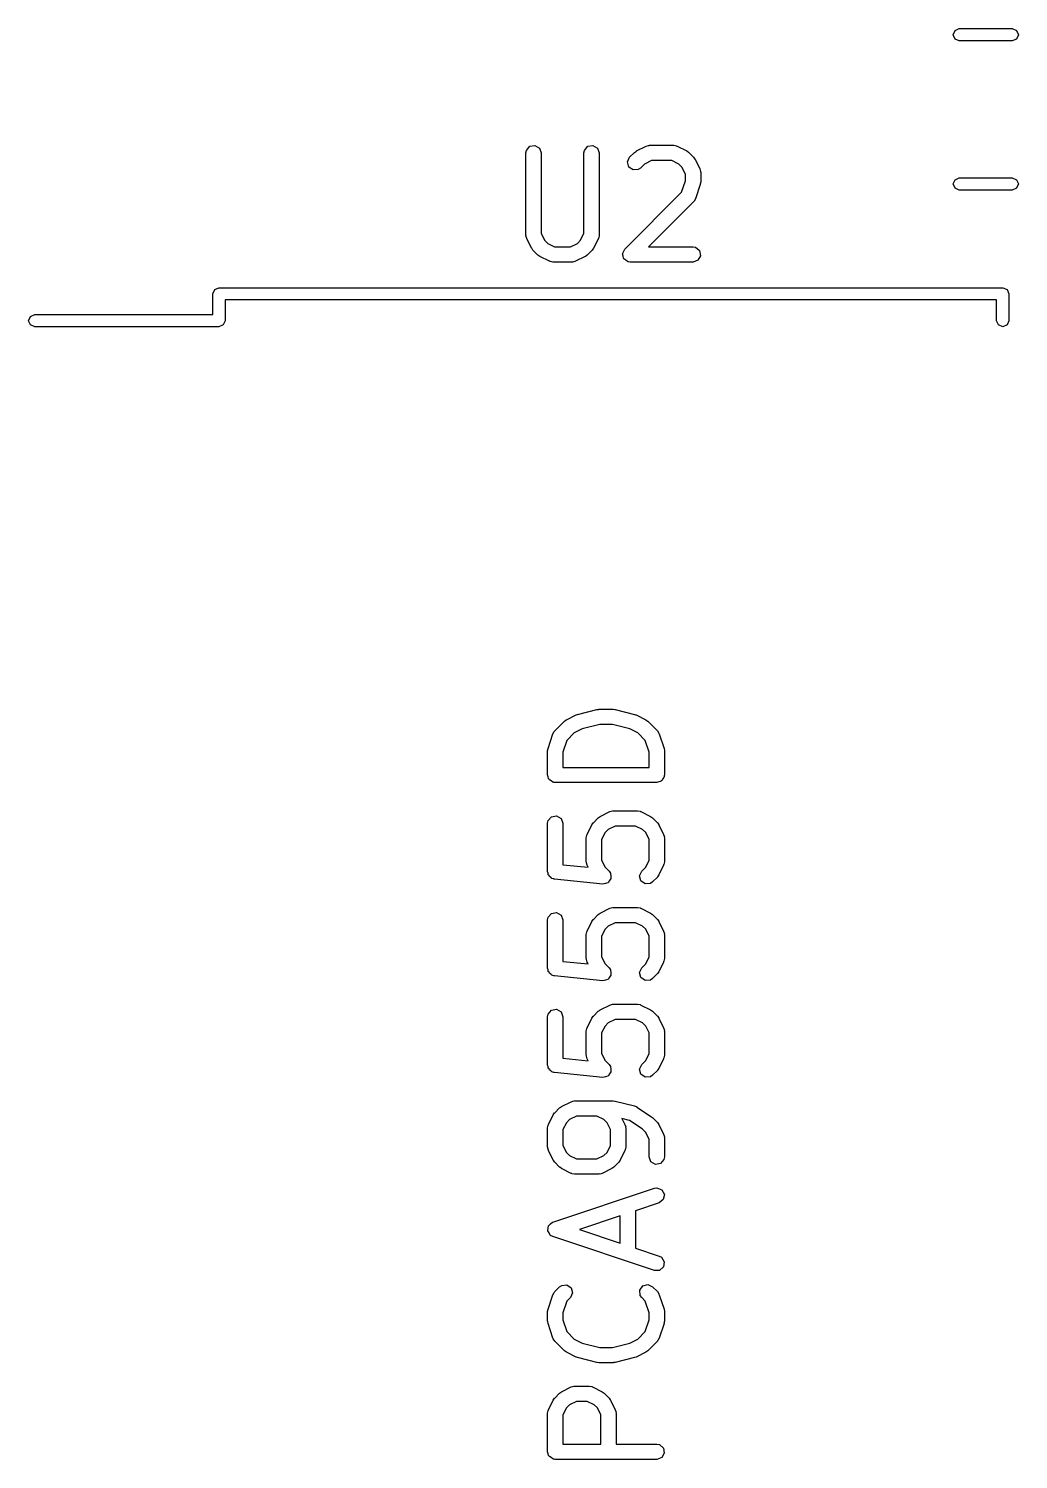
# Model space of a CAD drawing. Extents: x 123.1 to 171.8, y -132.4 to -71.4.
# Drawn here: x 133.97 to 143.71, y -116.7 to -102.61 of the extents above; entities that cross this region are included whole.
import ezdxf

# ---------------------------------------------------------------- set-up
doc = ezdxf.new("R2010")
doc.units = 0
doc.layers.add('BLACK', color=7, linetype='CONTINUOUS')

msp = doc.modelspace()

# ---------------------------------------------------------------- linework, layer by layer
at = {"layer": 'BLACK', "linetype": 'CONTINUOUS'}
for p, q in [((143.072, -102.668), (143.09, -102.626)), ((143.09, -102.711), (143.072, -102.668)), ((143.09, -102.626), (143.132, -102.608)), ((143.132, -102.728), (143.09, -102.711)), ((143.132, -102.608), (143.654, -102.608)), ((143.654, -102.728), (143.132, -102.728)), ((143.654, -102.608), (143.697, -102.626)), ((143.697, -102.711), (143.654, -102.728)), ((143.697, -102.626), (143.714, -102.668)), ((143.714, -102.668), (143.697, -102.711)), ((138.863, -103.832), (138.868, -103.807)), ((138.863, -104.642), (138.863, -103.832)), ((138.868, -103.807), (138.901, -103.767)), ((138.901, -103.767), (138.951, -103.759)), ((138.951, -103.759), (138.996, -103.784)), ((138.996, -103.784), (139.013, -103.832)), ((139.013, -103.832), (139.013, -104.624)), ((139.435, -103.832), (139.439, -103.807)), ((139.435, -104.624), (139.435, -103.832)), ((139.439, -103.807), (139.472, -103.767)), ((139.472, -103.767), (139.523, -103.759)), ((139.523, -103.759), (139.567, -103.784)), ((139.567, -103.784), (139.585, -103.832)), ((139.585, -103.832), (139.585, -104.642)), ((139.885, -103.875), (139.933, -103.827)), ((139.933, -103.827), (139.951, -103.814)), ((139.951, -103.814), (139.952, -103.813)), ((139.952, -103.813), (140.047, -103.765)), ((140.047, -103.765), (140.072, -103.758)), ((140.072, -103.758), (140.077, -103.759)), ((140.077, -103.759), (140.081, -103.757)), ((140.081, -103.757), (140.319, -103.757)), ((140.319, -103.757), (140.345, -103.762)), ((140.345, -103.762), (140.348, -103.765)), ((140.348, -103.765), (140.353, -103.765)), ((140.353, -103.765), (140.448, -103.813)), ((140.448, -103.813), (140.466, -103.826)), ((140.466, -103.826), (140.467, -103.827)), ((140.467, -103.827), (140.515, -103.875)), ((139.863, -103.921), (139.885, -103.875)), ((139.877, -103.971), (139.863, -103.921)), ((139.919, -104), (139.877, -103.971)), ((139.97, -103.996), (139.919, -104)), ((139.991, -103.981), (139.97, -103.996)), ((140.03, -103.942), (139.991, -103.981)), ((140.099, -103.907), (140.03, -103.942)), ((140.301, -103.907), (140.099, -103.907)), ((140.37, -103.942), (140.301, -103.907)), ((140.4, -103.972), (140.37, -103.942)), ((140.435, -104.041), (140.4, -103.972)), ((140.515, -103.875), (140.528, -103.893)), ((140.528, -103.893), (140.529, -103.894)), ((140.529, -103.894), (140.577, -103.989)), ((140.577, -103.989), (140.584, -104.014)), ((140.396, -104.22), (140.435, -104.106)), ((140.435, -104.106), (140.435, -104.041)), ((140.585, -104.118), (140.581, -104.14)), ((140.584, -104.014), (140.583, -104.019)), ((140.583, -104.019), (140.585, -104.023)), ((140.585, -104.023), (140.585, -104.118)), ((143.072, -104.138), (143.09, -104.096)), ((143.09, -104.181), (143.072, -104.138)), ((143.09, -104.096), (143.132, -104.078)), ((143.132, -104.078), (143.654, -104.078)), ((143.654, -104.078), (143.697, -104.096)), ((143.697, -104.096), (143.714, -104.138)), ((143.714, -104.138), (143.697, -104.181)), ((139.837, -104.779), (140.396, -104.22)), ((140.581, -104.142), (140.533, -104.285)), ((140.581, -104.14), (140.581, -104.142)), ((143.132, -104.198), (143.09, -104.181)), ((143.654, -104.198), (143.132, -104.198)), ((143.697, -104.181), (143.654, -104.198)), ((140.515, -104.314), (140.072, -104.757)), ((140.517, -104.31), (140.515, -104.314)), ((140.521, -104.308), (140.517, -104.31)), ((140.533, -104.285), (140.521, -104.308)), ((138.865, -104.646), (138.863, -104.642)), ((138.864, -104.65), (138.865, -104.646)), ((138.871, -104.675), (138.864, -104.65)), ((138.919, -104.771), (138.871, -104.675)), ((139.013, -104.624), (139.047, -104.693)), ((139.047, -104.693), (139.078, -104.723)), ((139.37, -104.723), (139.4, -104.693)), ((139.4, -104.693), (139.435, -104.624)), ((139.577, -104.675), (139.529, -104.771)), ((139.58, -104.668), (139.577, -104.671)), ((139.577, -104.671), (139.577, -104.675)), ((139.585, -104.642), (139.58, -104.668)), ((138.92, -104.772), (138.919, -104.771)), ((138.933, -104.79), (138.92, -104.772)), ((138.98, -104.838), (138.933, -104.79)), ((138.982, -104.838), (138.98, -104.838)), ((139, -104.852), (138.982, -104.838)), ((139.078, -104.723), (139.146, -104.757)), ((139.146, -104.757), (139.301, -104.757)), ((139.301, -104.757), (139.37, -104.723)), ((139.467, -104.838), (139.449, -104.851)), ((139.515, -104.79), (139.467, -104.838)), ((139.516, -104.789), (139.515, -104.79)), ((139.529, -104.771), (139.516, -104.789)), ((139.816, -104.826), (139.817, -104.823)), ((139.822, -104.848), (139.816, -104.826)), ((139.817, -104.819), (139.828, -104.8)), ((139.817, -104.823), (139.817, -104.819)), ((139.828, -104.8), (139.837, -104.779)), ((140.072, -104.757), (140.51, -104.757)), ((140.51, -104.757), (140.535, -104.762)), ((140.535, -104.762), (140.574, -104.795)), ((140.574, -104.795), (140.583, -104.845)), ((139.095, -104.899), (139, -104.852)), ((139.099, -104.9), (139.095, -104.899)), ((139.103, -104.903), (139.099, -104.9)), ((139.129, -104.907), (139.103, -104.903)), ((139.319, -104.907), (139.129, -104.907)), ((139.323, -104.906), (139.319, -104.907)), ((139.328, -104.907), (139.323, -104.906)), ((139.353, -104.899), (139.328, -104.907)), ((139.448, -104.852), (139.353, -104.899)), ((139.449, -104.851), (139.448, -104.852)), ((139.826, -104.87), (139.822, -104.848)), ((139.828, -104.872), (139.826, -104.87)), ((139.829, -104.875), (139.828, -104.872)), ((139.848, -104.888), (139.829, -104.875)), ((139.865, -104.903), (139.848, -104.888)), ((139.869, -104.904), (139.865, -104.903)), ((139.871, -104.905), (139.869, -104.904)), ((139.874, -104.905), (139.871, -104.905)), ((139.89, -104.907), (139.874, -104.905)), ((140.51, -104.907), (139.89, -104.907)), ((140.558, -104.89), (140.51, -104.907)), ((140.583, -104.845), (140.558, -104.89)), ((135.78, -105.22), (135.798, -105.178)), ((135.78, -105.425), (135.78, -105.22)), ((135.798, -105.178), (135.84, -105.16)), ((135.84, -105.16), (143.56, -105.16)), ((143.56, -105.16), (143.602, -105.178)), ((143.602, -105.178), (143.62, -105.22)), ((143.62, -105.22), (143.62, -105.485)), ((143.5, -105.28), (135.9, -105.28)), ((135.9, -105.28), (135.9, -105.485)), ((143.5, -105.485), (143.5, -105.28)), ((133.965, -105.485), (133.983, -105.443)), ((133.983, -105.527), (133.965, -105.485)), ((133.983, -105.443), (134.025, -105.425)), ((134.025, -105.545), (133.983, -105.527)), ((134.025, -105.425), (135.78, -105.425)), ((135.84, -105.545), (134.025, -105.545)), ((135.882, -105.527), (135.84, -105.545)), ((135.9, -105.485), (135.882, -105.527)), ((143.518, -105.527), (143.5, -105.485)), ((143.56, -105.545), (143.518, -105.527)), ((143.602, -105.527), (143.56, -105.545)), ((143.62, -105.485), (143.602, -105.527)), ((139.372, -109.362), (139.563, -109.314)), ((139.563, -109.314), (139.578, -109.313)), ((139.578, -109.313), (139.581, -109.312)), ((139.581, -109.312), (139.724, -109.312)), ((139.724, -109.312), (139.739, -109.315)), ((139.739, -109.315), (139.742, -109.314)), ((139.742, -109.314), (139.932, -109.362)), ((139.147, -109.525), (139.242, -109.429)), ((139.242, -109.429), (139.261, -109.416)), ((139.261, -109.416), (139.262, -109.415)), ((139.262, -109.415), (139.357, -109.368)), ((139.357, -109.368), (139.369, -109.364)), ((139.369, -109.364), (139.372, -109.362)), ((139.59, -109.462), (139.417, -109.506)), ((139.715, -109.462), (139.59, -109.462)), ((139.888, -109.506), (139.715, -109.462)), ((139.932, -109.362), (139.944, -109.367)), ((139.944, -109.367), (139.948, -109.368)), ((139.948, -109.368), (140.043, -109.415)), ((140.043, -109.415), (140.061, -109.429)), ((140.061, -109.429), (140.063, -109.429)), ((140.063, -109.429), (140.158, -109.525)), ((139.081, -109.697), (139.129, -109.554)), ((139.129, -109.554), (139.141, -109.531)), ((139.141, -109.531), (139.145, -109.529)), ((139.145, -109.529), (139.147, -109.525)), ((139.266, -109.618), (139.227, -109.733)), ((139.34, -109.544), (139.266, -109.618)), ((139.417, -109.506), (139.34, -109.544)), ((139.965, -109.544), (139.888, -109.506)), ((140.039, -109.618), (139.965, -109.544)), ((140.077, -109.733), (140.039, -109.618)), ((140.158, -109.525), (140.173, -109.546)), ((140.173, -109.546), (140.173, -109.55)), ((140.173, -109.55), (140.176, -109.554)), ((140.176, -109.554), (140.224, -109.697)), ((139.077, -109.72), (139.081, -109.698)), ((139.077, -109.959), (139.077, -109.72)), ((139.081, -109.698), (139.081, -109.697)), ((139.227, -109.733), (139.227, -109.884)), ((140.077, -109.884), (140.077, -109.733)), ((140.224, -109.697), (140.227, -109.719)), ((140.227, -109.719), (140.227, -109.72)), ((140.227, -109.72), (140.227, -109.959)), ((139.227, -109.884), (140.077, -109.884)), ((139.084, -109.977), (139.077, -109.959)), ((139.087, -109.996), (139.084, -109.977)), ((139.093, -110), (139.087, -109.996)), ((139.095, -110.007), (139.093, -110)), ((139.112, -110.017), (139.095, -110.007)), ((139.127, -110.029), (139.112, -110.017)), ((139.136, -110.031), (139.127, -110.029)), ((139.139, -110.032), (139.136, -110.031)), ((139.143, -110.032), (139.139, -110.032)), ((139.152, -110.034), (139.143, -110.032)), ((140.152, -110.034), (139.152, -110.034)), ((140.171, -110.027), (140.152, -110.034)), ((140.19, -110.024), (140.171, -110.027)), ((140.194, -110.018), (140.19, -110.024)), ((140.201, -110.016), (140.194, -110.018)), ((140.21, -109.999), (140.201, -110.016)), ((140.223, -109.984), (140.21, -109.999)), ((140.225, -109.974), (140.223, -109.984)), ((140.226, -109.972), (140.225, -109.974)), ((140.227, -109.959), (140.226, -109.968)), ((140.226, -109.968), (140.226, -109.972)), ((139.595, -110.368), (139.69, -110.32)), ((139.69, -110.32), (139.715, -110.313)), ((139.715, -110.313), (139.72, -110.314)), ((139.72, -110.314), (139.724, -110.312)), ((139.724, -110.312), (139.962, -110.312)), ((139.962, -110.312), (139.988, -110.317)), ((139.988, -110.317), (139.991, -110.32)), ((139.991, -110.32), (139.995, -110.32)), ((139.995, -110.32), (140.091, -110.368)), ((139.077, -110.435), (139.082, -110.409)), ((139.077, -110.911), (139.077, -110.435)), ((139.082, -110.409), (139.115, -110.37)), ((139.115, -110.37), (139.165, -110.361)), ((139.165, -110.361), (139.21, -110.387)), ((139.21, -110.387), (139.227, -110.435)), ((139.227, -110.435), (139.227, -110.843)), ((139.466, -110.544), (139.514, -110.449)), ((139.514, -110.449), (139.527, -110.431)), ((139.527, -110.431), (139.528, -110.429)), ((139.528, -110.429), (139.576, -110.382)), ((139.576, -110.382), (139.594, -110.369)), ((139.594, -110.369), (139.595, -110.368)), ((139.742, -110.462), (139.673, -110.496)), ((139.944, -110.462), (139.742, -110.462)), ((140.013, -110.496), (139.944, -110.462)), ((140.091, -110.368), (140.109, -110.381)), ((140.109, -110.381), (140.11, -110.382)), ((140.11, -110.382), (140.158, -110.429)), ((140.158, -110.429), (140.171, -110.448)), ((140.171, -110.448), (140.172, -110.449)), ((140.172, -110.449), (140.219, -110.544)), ((139.458, -110.578), (139.463, -110.552)), ((139.458, -110.816), (139.458, -110.578)), ((139.463, -110.552), (139.466, -110.549)), ((139.466, -110.549), (139.466, -110.544)), ((139.643, -110.527), (139.608, -110.595)), ((139.608, -110.595), (139.608, -110.798)), ((139.673, -110.496), (139.643, -110.527)), ((140.043, -110.527), (140.013, -110.496)), ((140.077, -110.595), (140.043, -110.527)), ((140.077, -110.798), (140.077, -110.595)), ((140.219, -110.544), (140.227, -110.569)), ((140.227, -110.569), (140.226, -110.573)), ((140.226, -110.573), (140.227, -110.578)), ((140.227, -110.578), (140.227, -110.816)), ((139.227, -110.843), (139.476, -110.868)), ((139.46, -110.82), (139.458, -110.816)), ((139.459, -110.824), (139.46, -110.82)), ((139.466, -110.849), (139.459, -110.824)), ((139.476, -110.868), (139.466, -110.849)), ((139.608, -110.798), (139.643, -110.867)), ((139.643, -110.867), (139.682, -110.906)), ((140.004, -110.906), (140.043, -110.867)), ((140.043, -110.867), (140.077, -110.798)), ((140.219, -110.849), (140.172, -110.944)), ((140.22, -110.845), (140.219, -110.849)), ((140.223, -110.841), (140.22, -110.845)), ((140.227, -110.816), (140.223, -110.841)), ((139.083, -110.926), (139.077, -110.911)), ((139.084, -110.942), (139.083, -110.926)), ((139.091, -110.949), (139.084, -110.942)), ((139.095, -110.959), (139.091, -110.949)), ((139.109, -110.967), (139.095, -110.959)), ((139.12, -110.979), (139.109, -110.967)), ((139.137, -110.983), (139.12, -110.979)), ((139.139, -110.985), (139.137, -110.983)), ((139.141, -110.985), (139.139, -110.985)), ((139.145, -110.986), (139.141, -110.985)), ((139.621, -111.033), (139.145, -110.986)), ((139.622, -111.033), (139.621, -111.033)), ((139.646, -111.027), (139.622, -111.033)), ((139.622, -111.033), (139.622, -111.033)), ((139.671, -111.021), (139.646, -111.027)), ((139.672, -111.02), (139.671, -111.02)), ((139.671, -111.02), (139.671, -111.021)), ((139.686, -110.999), (139.672, -111.02)), ((139.682, -110.906), (139.697, -110.927)), ((139.701, -110.979), (139.686, -110.999)), ((139.697, -110.927), (139.697, -110.927)), ((139.697, -110.927), (139.697, -110.928)), ((139.697, -110.928), (139.699, -110.953)), ((139.699, -110.953), (139.701, -110.978)), ((139.701, -110.978), (139.701, -110.978)), ((139.701, -110.978), (139.701, -110.979)), ((139.982, -110.952), (140.004, -110.906)), ((139.996, -111.002), (139.982, -110.952)), ((140.038, -111.031), (139.996, -111.002)), ((140.089, -111.027), (140.038, -111.031)), ((140.11, -111.012), (140.089, -111.027)), ((140.158, -110.964), (140.11, -111.012)), ((140.172, -110.944), (140.158, -110.963)), ((140.158, -110.963), (140.158, -110.964)), ((139.082, -111.361), (139.115, -111.322)), ((139.115, -111.322), (139.165, -111.313)), ((139.165, -111.313), (139.21, -111.339)), ((139.576, -111.334), (139.594, -111.321)), ((139.594, -111.321), (139.595, -111.32)), ((139.595, -111.32), (139.69, -111.272)), ((139.69, -111.272), (139.715, -111.265)), ((139.715, -111.265), (139.72, -111.266)), ((139.72, -111.266), (139.724, -111.265)), ((139.724, -111.265), (139.962, -111.265)), ((139.962, -111.265), (139.988, -111.269)), ((139.988, -111.269), (139.991, -111.272)), ((139.991, -111.272), (139.995, -111.272)), ((139.995, -111.272), (140.091, -111.32)), ((140.091, -111.32), (140.109, -111.333)), ((139.077, -111.387), (139.082, -111.361)), ((139.077, -111.863), (139.077, -111.387)), ((139.21, -111.339), (139.227, -111.387)), ((139.227, -111.387), (139.227, -111.795)), ((139.466, -111.496), (139.514, -111.401)), ((139.514, -111.401), (139.527, -111.383)), ((139.527, -111.383), (139.528, -111.382)), ((139.528, -111.382), (139.576, -111.334)), ((139.673, -111.449), (139.643, -111.479)), ((139.742, -111.415), (139.673, -111.449)), ((139.944, -111.415), (139.742, -111.415)), ((140.013, -111.449), (139.944, -111.415)), ((140.043, -111.479), (140.013, -111.449)), ((140.109, -111.333), (140.11, -111.334)), ((140.11, -111.334), (140.158, -111.382)), ((140.158, -111.382), (140.171, -111.4)), ((140.171, -111.4), (140.172, -111.401)), ((140.172, -111.401), (140.219, -111.496)), ((139.458, -111.53), (139.463, -111.504)), ((139.458, -111.768), (139.458, -111.53)), ((139.463, -111.504), (139.466, -111.501)), ((139.466, -111.501), (139.466, -111.496)), ((139.643, -111.479), (139.608, -111.548)), ((139.608, -111.548), (139.608, -111.75)), ((140.077, -111.548), (140.043, -111.479)), ((140.077, -111.75), (140.077, -111.548)), ((140.219, -111.496), (140.227, -111.521)), ((140.227, -111.521), (140.226, -111.526)), ((140.226, -111.526), (140.227, -111.53)), ((140.227, -111.53), (140.227, -111.768)), ((139.083, -111.878), (139.077, -111.863)), ((139.084, -111.894), (139.083, -111.878)), ((139.227, -111.795), (139.476, -111.82)), ((139.46, -111.772), (139.458, -111.768)), ((139.459, -111.777), (139.46, -111.772)), ((139.466, -111.802), (139.459, -111.777)), ((139.476, -111.82), (139.466, -111.802)), ((139.608, -111.75), (139.643, -111.819)), ((139.643, -111.819), (139.682, -111.858)), ((139.682, -111.858), (139.697, -111.879)), ((139.697, -111.879), (139.697, -111.88)), ((139.697, -111.88), (139.697, -111.88)), ((139.697, -111.88), (139.699, -111.905)), ((139.982, -111.904), (140.004, -111.858)), ((140.004, -111.858), (140.043, -111.819)), ((140.043, -111.819), (140.077, -111.75)), ((140.219, -111.802), (140.172, -111.897)), ((140.22, -111.797), (140.219, -111.802)), ((140.223, -111.794), (140.22, -111.797)), ((140.227, -111.768), (140.223, -111.794)), ((139.091, -111.902), (139.084, -111.894)), ((139.095, -111.912), (139.091, -111.902)), ((139.109, -111.92), (139.095, -111.912)), ((139.12, -111.931), (139.109, -111.92)), ((139.137, -111.936), (139.12, -111.931)), ((139.139, -111.937), (139.137, -111.936)), ((139.141, -111.937), (139.139, -111.937)), ((139.145, -111.938), (139.141, -111.937)), ((139.621, -111.986), (139.145, -111.938)), ((139.622, -111.985), (139.621, -111.986)), ((139.646, -111.979), (139.622, -111.986)), ((139.622, -111.986), (139.622, -111.985)), ((139.671, -111.973), (139.646, -111.979)), ((139.672, -111.972), (139.671, -111.973)), ((139.671, -111.973), (139.671, -111.973)), ((139.686, -111.952), (139.672, -111.972)), ((139.701, -111.931), (139.686, -111.952)), ((139.699, -111.905), (139.701, -111.93)), ((139.701, -111.93), (139.701, -111.931)), ((139.701, -111.931), (139.701, -111.931)), ((139.996, -111.954), (139.982, -111.904)), ((140.038, -111.983), (139.996, -111.954)), ((140.089, -111.979), (140.038, -111.983)), ((140.11, -111.964), (140.089, -111.979)), ((140.158, -111.916), (140.11, -111.964)), ((140.172, -111.897), (140.158, -111.915)), ((140.158, -111.915), (140.158, -111.916)), ((139.082, -112.314), (139.115, -112.275)), ((139.115, -112.275), (139.165, -112.266)), ((139.165, -112.266), (139.21, -112.291)), ((139.21, -112.291), (139.227, -112.34)), ((139.528, -112.334), (139.576, -112.286)), ((139.576, -112.286), (139.594, -112.274)), ((139.594, -112.274), (139.595, -112.272)), ((139.595, -112.272), (139.69, -112.225)), ((139.69, -112.225), (139.715, -112.217)), ((139.715, -112.217), (139.72, -112.218)), ((139.72, -112.218), (139.724, -112.217)), ((139.724, -112.217), (139.962, -112.217)), ((139.962, -112.217), (139.988, -112.221)), ((139.988, -112.221), (139.991, -112.224)), ((139.991, -112.224), (139.995, -112.225)), ((139.995, -112.225), (140.091, -112.272)), ((140.091, -112.272), (140.109, -112.286)), ((140.109, -112.286), (140.11, -112.286)), ((140.11, -112.286), (140.158, -112.334)), ((139.077, -112.34), (139.082, -112.314)), ((139.077, -112.816), (139.077, -112.34)), ((139.227, -112.34), (139.227, -112.748)), ((139.463, -112.457), (139.466, -112.453)), ((139.466, -112.449), (139.514, -112.354)), ((139.466, -112.453), (139.466, -112.449)), ((139.514, -112.354), (139.527, -112.336)), ((139.527, -112.336), (139.528, -112.334)), ((139.643, -112.432), (139.608, -112.5)), ((139.673, -112.401), (139.643, -112.432)), ((139.742, -112.367), (139.673, -112.401)), ((139.944, -112.367), (139.742, -112.367)), ((140.013, -112.401), (139.944, -112.367)), ((140.043, -112.432), (140.013, -112.401)), ((140.077, -112.5), (140.043, -112.432)), ((140.158, -112.334), (140.171, -112.352)), ((140.171, -112.352), (140.172, -112.354)), ((140.172, -112.354), (140.219, -112.449)), ((140.219, -112.449), (140.227, -112.474)), ((139.458, -112.482), (139.463, -112.457)), ((139.458, -112.72), (139.458, -112.482)), ((139.608, -112.5), (139.608, -112.703)), ((140.077, -112.703), (140.077, -112.5)), ((140.227, -112.474), (140.226, -112.478)), ((140.226, -112.478), (140.227, -112.482)), ((140.227, -112.482), (140.227, -112.72)), ((139.46, -112.725), (139.458, -112.72)), ((139.459, -112.729), (139.46, -112.725)), ((139.466, -112.754), (139.459, -112.729)), ((139.608, -112.703), (139.643, -112.771)), ((140.043, -112.771), (140.077, -112.703)), ((140.227, -112.72), (140.223, -112.746)), ((139.083, -112.831), (139.077, -112.816)), ((139.084, -112.847), (139.083, -112.831)), ((139.091, -112.854), (139.084, -112.847)), ((139.095, -112.864), (139.091, -112.854)), ((139.109, -112.872), (139.095, -112.864)), ((139.12, -112.883), (139.109, -112.872)), ((139.227, -112.748), (139.476, -112.773)), ((139.476, -112.773), (139.466, -112.754)), ((139.643, -112.771), (139.682, -112.81)), ((139.682, -112.81), (139.697, -112.832)), ((139.697, -112.832), (139.697, -112.832)), ((139.697, -112.832), (139.697, -112.832)), ((139.697, -112.832), (139.699, -112.858)), ((139.699, -112.858), (139.701, -112.883)), ((139.982, -112.857), (140.004, -112.81)), ((139.996, -112.906), (139.982, -112.857)), ((140.004, -112.81), (140.043, -112.771)), ((140.158, -112.869), (140.11, -112.916)), ((140.172, -112.849), (140.158, -112.867)), ((140.158, -112.867), (140.158, -112.869)), ((140.219, -112.754), (140.172, -112.849)), ((140.22, -112.75), (140.219, -112.754)), ((140.223, -112.746), (140.22, -112.75)), ((139.137, -112.888), (139.12, -112.883)), ((139.139, -112.89), (139.137, -112.888)), ((139.141, -112.889), (139.139, -112.89)), ((139.145, -112.89), (139.141, -112.889)), ((139.621, -112.938), (139.145, -112.89)), ((139.622, -112.938), (139.621, -112.938)), ((139.646, -112.932), (139.622, -112.938)), ((139.622, -112.938), (139.622, -112.938)), ((139.671, -112.925), (139.646, -112.932)), ((139.672, -112.925), (139.671, -112.925)), ((139.671, -112.925), (139.671, -112.925)), ((139.686, -112.904), (139.672, -112.925)), ((139.701, -112.884), (139.686, -112.904)), ((139.701, -112.883), (139.701, -112.883)), ((139.701, -112.883), (139.701, -112.884)), ((140.038, -112.936), (139.996, -112.906)), ((140.089, -112.931), (140.038, -112.936)), ((140.11, -112.916), (140.089, -112.931)), ((139.133, -113.306), (139.146, -113.288)), ((139.146, -113.288), (139.147, -113.286)), ((139.147, -113.286), (139.195, -113.239)), ((139.195, -113.239), (139.213, -113.226)), ((139.213, -113.226), (139.214, -113.225)), ((139.214, -113.225), (139.309, -113.177)), ((139.309, -113.177), (139.334, -113.17)), ((139.334, -113.17), (139.339, -113.171)), ((139.339, -113.171), (139.343, -113.169)), ((139.343, -113.169), (139.724, -113.169)), ((139.724, -113.169), (139.739, -113.172)), ((139.739, -113.172), (139.742, -113.172)), ((139.742, -113.172), (139.932, -113.219)), ((139.932, -113.219), (139.955, -113.229)), ((139.955, -113.229), (139.956, -113.23)), ((139.956, -113.23), (140.099, -113.325)), ((139.077, -113.435), (139.082, -113.409)), ((139.077, -113.625), (139.077, -113.435)), ((139.082, -113.409), (139.085, -113.406)), ((139.085, -113.401), (139.133, -113.306)), ((139.085, -113.406), (139.085, -113.401)), ((139.262, -113.384), (139.227, -113.452)), ((139.292, -113.354), (139.262, -113.384)), ((139.361, -113.319), (139.292, -113.354)), ((139.563, -113.319), (139.361, -113.319)), ((139.632, -113.354), (139.563, -113.319)), ((139.662, -113.384), (139.632, -113.354)), ((139.696, -113.452), (139.662, -113.384)), ((139.883, -113.362), (139.809, -113.343)), ((139.809, -113.343), (139.839, -113.401)), ((139.839, -113.401), (139.846, -113.426)), ((139.846, -113.426), (139.845, -113.431)), ((139.845, -113.431), (139.846, -113.435)), ((139.846, -113.435), (139.846, -113.625)), ((140.009, -113.445), (139.883, -113.362)), ((140.099, -113.325), (140.107, -113.333)), ((140.107, -113.333), (140.11, -113.334)), ((140.11, -113.334), (140.158, -113.382)), ((140.158, -113.382), (140.171, -113.4)), ((140.171, -113.4), (140.172, -113.401)), ((140.172, -113.401), (140.219, -113.496)), ((139.227, -113.452), (139.227, -113.608)), ((139.696, -113.608), (139.696, -113.452)), ((140.043, -113.479), (140.009, -113.445)), ((140.077, -113.548), (140.043, -113.479)), ((140.077, -113.72), (140.077, -113.548)), ((140.219, -113.496), (140.227, -113.521)), ((140.227, -113.521), (140.226, -113.526)), ((140.226, -113.526), (140.227, -113.53)), ((140.227, -113.53), (140.227, -113.72)), ((139.079, -113.629), (139.077, -113.625)), ((139.078, -113.634), (139.079, -113.629)), ((139.085, -113.659), (139.078, -113.634)), ((139.133, -113.754), (139.085, -113.659)), ((139.227, -113.608), (139.262, -113.676)), ((139.262, -113.676), (139.292, -113.706)), ((139.292, -113.706), (139.361, -113.741)), ((139.563, -113.741), (139.632, -113.706)), ((139.632, -113.706), (139.662, -113.676)), ((139.662, -113.676), (139.696, -113.608)), ((139.839, -113.659), (139.791, -113.754)), ((139.842, -113.651), (139.839, -113.654)), ((139.839, -113.654), (139.839, -113.659)), ((139.846, -113.625), (139.842, -113.651)), ((140.095, -113.769), (140.077, -113.72)), ((140.227, -113.72), (140.223, -113.746)), ((139.134, -113.755), (139.133, -113.754)), ((139.147, -113.774), (139.134, -113.755)), ((139.195, -113.821), (139.147, -113.774)), ((139.196, -113.822), (139.195, -113.821)), ((139.214, -113.835), (139.196, -113.822)), ((139.309, -113.883), (139.214, -113.835)), ((139.361, -113.741), (139.563, -113.741)), ((139.71, -113.835), (139.614, -113.883)), ((139.711, -113.834), (139.71, -113.835)), ((139.729, -113.821), (139.711, -113.834)), ((139.777, -113.774), (139.729, -113.821)), ((139.778, -113.772), (139.777, -113.774)), ((139.791, -113.754), (139.778, -113.772)), ((140.139, -113.794), (140.095, -113.769)), ((140.19, -113.785), (140.139, -113.794)), ((140.223, -113.746), (140.19, -113.785)), ((139.314, -113.883), (139.309, -113.883)), ((139.317, -113.886), (139.314, -113.883)), ((139.343, -113.891), (139.317, -113.886)), ((139.581, -113.891), (139.343, -113.891)), ((139.585, -113.889), (139.581, -113.891)), ((139.59, -113.89), (139.585, -113.889)), ((139.614, -113.883), (139.59, -113.89)), ((139.129, -114.364), (140.129, -114.03)), ((140.129, -114.03), (140.154, -114.026)), ((140.154, -114.026), (140.202, -114.045)), ((140.216, -114.141), (140.176, -114.173)), ((140.202, -114.045), (140.227, -114.09)), ((140.227, -114.09), (140.216, -114.141)), ((140.176, -114.173), (139.942, -114.251)), ((139.942, -114.251), (139.942, -114.619)), ((139.078, -114.446), (139.083, -114.423)), ((139.083, -114.423), (139.086, -114.399)), ((139.086, -114.399), (139.088, -114.398)), ((139.088, -114.396), (139.107, -114.381)), ((139.088, -114.398), (139.088, -114.396)), ((139.107, -114.381), (139.125, -114.365)), ((139.125, -114.365), (139.127, -114.365)), ((139.127, -114.365), (139.129, -114.364)), ((139.792, -114.301), (139.39, -114.435)), ((139.792, -114.569), (139.792, -114.301)), ((139.079, -114.448), (139.078, -114.446)), ((139.079, -114.45), (139.079, -114.448)), ((139.091, -114.47), (139.079, -114.45)), ((139.103, -114.491), (139.091, -114.47)), ((139.105, -114.492), (139.103, -114.491)), ((139.106, -114.494), (139.105, -114.492)), ((139.129, -114.506), (139.106, -114.494)), ((140.129, -114.839), (139.129, -114.506)), ((139.39, -114.435), (139.792, -114.569)), ((139.942, -114.619), (140.176, -114.697)), ((140.176, -114.697), (140.199, -114.709)), ((140.18, -114.838), (140.129, -114.839)), ((140.218, -114.804), (140.18, -114.838)), ((140.199, -114.709), (140.226, -114.753)), ((140.226, -114.753), (140.218, -114.804)), ((139.195, -115.001), (139.216, -114.986)), ((139.216, -114.986), (139.267, -114.981)), ((139.267, -114.981), (139.309, -115.011)), ((140.014, -114.992), (140.064, -114.979)), ((140.064, -114.979), (140.11, -115.001)), ((139.081, -115.221), (139.129, -115.078)), ((139.129, -115.078), (139.141, -115.055)), ((139.141, -115.055), (139.145, -115.052)), ((139.145, -115.052), (139.147, -115.048)), ((139.147, -115.048), (139.195, -115.001)), ((139.301, -115.107), (139.266, -115.142)), ((139.322, -115.06), (139.301, -115.107)), ((139.309, -115.011), (139.322, -115.06)), ((139.985, -115.034), (140.014, -114.992)), ((139.989, -115.086), (139.985, -115.034)), ((140.004, -115.107), (139.989, -115.086)), ((140.039, -115.142), (140.004, -115.107)), ((140.11, -115.001), (140.158, -115.048)), ((140.158, -115.048), (140.173, -115.07)), ((140.173, -115.07), (140.173, -115.074)), ((140.173, -115.074), (140.176, -115.078)), ((140.176, -115.078), (140.224, -115.221)), ((139.077, -115.244), (139.081, -115.222)), ((139.077, -115.34), (139.077, -115.244)), ((139.081, -115.222), (139.081, -115.221)), ((139.266, -115.142), (139.227, -115.256)), ((139.227, -115.256), (139.227, -115.327)), ((140.077, -115.256), (140.039, -115.142)), ((140.077, -115.327), (140.077, -115.256)), ((140.224, -115.221), (140.227, -115.243)), ((140.227, -115.243), (140.227, -115.244)), ((140.227, -115.244), (140.227, -115.34)), ((139.078, -115.341), (139.077, -115.34)), ((139.081, -115.363), (139.078, -115.341)), ((139.129, -115.506), (139.081, -115.363)), ((139.227, -115.327), (139.266, -115.442)), ((140.039, -115.442), (140.077, -115.327)), ((140.224, -115.363), (140.176, -115.506)), ((140.227, -115.34), (140.223, -115.362)), ((140.223, -115.362), (140.224, -115.363)), ((139.132, -115.51), (139.129, -115.506)), ((139.132, -115.514), (139.132, -115.51)), ((139.147, -115.535), (139.132, -115.514)), ((139.242, -115.631), (139.147, -115.535)), ((139.266, -115.442), (139.34, -115.516)), ((139.34, -115.516), (139.417, -115.554)), ((139.417, -115.554), (139.59, -115.598)), ((139.715, -115.598), (139.888, -115.554)), ((139.888, -115.554), (139.965, -115.516)), ((139.965, -115.516), (140.039, -115.442)), ((140.158, -115.535), (140.063, -115.631)), ((140.16, -115.531), (140.158, -115.535)), ((140.164, -115.529), (140.16, -115.531)), ((140.176, -115.506), (140.164, -115.529)), ((139.244, -115.631), (139.242, -115.631)), ((139.262, -115.645), (139.244, -115.631)), ((139.357, -115.692), (139.262, -115.645)), ((139.36, -115.693), (139.357, -115.692)), ((139.372, -115.698), (139.36, -115.693)), ((139.59, -115.598), (139.715, -115.598)), ((139.948, -115.692), (139.935, -115.696)), ((140.043, -115.645), (139.948, -115.692)), ((140.044, -115.644), (140.043, -115.645)), ((140.063, -115.631), (140.044, -115.644)), ((139.563, -115.746), (139.372, -115.698)), ((139.566, -115.745), (139.563, -115.746)), ((139.581, -115.748), (139.566, -115.745)), ((139.724, -115.748), (139.581, -115.748)), ((139.727, -115.747), (139.724, -115.748)), ((139.742, -115.746), (139.727, -115.747)), ((139.932, -115.698), (139.742, -115.746)), ((139.935, -115.696), (139.932, -115.698)), ((139.085, -116.211), (139.133, -116.116)), ((139.133, -116.116), (139.146, -116.097)), ((139.146, -116.097), (139.147, -116.096)), ((139.147, -116.096), (139.195, -116.048)), ((139.195, -116.048), (139.213, -116.036)), ((139.213, -116.036), (139.214, -116.034)), ((139.214, -116.034), (139.309, -115.987)), ((139.309, -115.987), (139.334, -115.979)), ((139.334, -115.979), (139.339, -115.98)), ((139.339, -115.98), (139.343, -115.979)), ((139.343, -115.979), (139.486, -115.979)), ((139.486, -115.979), (139.511, -115.983)), ((139.511, -115.983), (139.515, -115.986)), ((139.515, -115.986), (139.519, -115.987)), ((139.519, -115.987), (139.614, -116.034)), ((139.614, -116.034), (139.633, -116.048)), ((139.633, -116.048), (139.634, -116.048)), ((139.634, -116.048), (139.682, -116.096)), ((139.682, -116.096), (139.694, -116.114)), ((139.694, -116.114), (139.696, -116.116)), ((139.696, -116.116), (139.743, -116.211)), ((139.077, -116.244), (139.082, -116.219)), ((139.077, -116.625), (139.077, -116.244)), ((139.082, -116.219), (139.085, -116.215)), ((139.085, -116.215), (139.085, -116.211)), ((139.262, -116.193), (139.227, -116.262)), ((139.292, -116.163), (139.262, -116.193)), ((139.361, -116.129), (139.292, -116.163)), ((139.468, -116.129), (139.361, -116.129)), ((139.537, -116.163), (139.468, -116.129)), ((139.567, -116.193), (139.537, -116.163)), ((139.601, -116.262), (139.567, -116.193)), ((139.743, -116.211), (139.751, -116.236)), ((139.751, -116.236), (139.75, -116.24)), ((139.75, -116.24), (139.751, -116.244)), ((139.751, -116.244), (139.751, -116.55)), ((139.227, -116.262), (139.227, -116.55)), ((139.601, -116.55), (139.601, -116.262)), ((139.084, -116.644), (139.077, -116.625)), ((139.087, -116.663), (139.084, -116.644)), ((139.093, -116.667), (139.087, -116.663)), ((139.095, -116.673), (139.093, -116.667)), ((139.112, -116.683), (139.095, -116.673)), ((139.227, -116.55), (139.601, -116.55)), ((139.751, -116.55), (140.152, -116.55)), ((140.152, -116.55), (140.178, -116.555)), ((140.178, -116.555), (140.217, -116.588)), ((140.226, -116.638), (140.201, -116.683)), ((140.217, -116.588), (140.226, -116.638)), ((139.127, -116.696), (139.112, -116.683)), ((139.136, -116.697), (139.127, -116.696)), ((139.139, -116.699), (139.136, -116.697)), ((139.143, -116.699), (139.139, -116.699)), ((139.152, -116.7), (139.143, -116.699)), ((140.152, -116.7), (139.152, -116.7)), ((140.201, -116.683), (140.152, -116.7))]:
    msp.add_line(p, q, dxfattribs=at)

doc.saveas('drawing.dxf')
